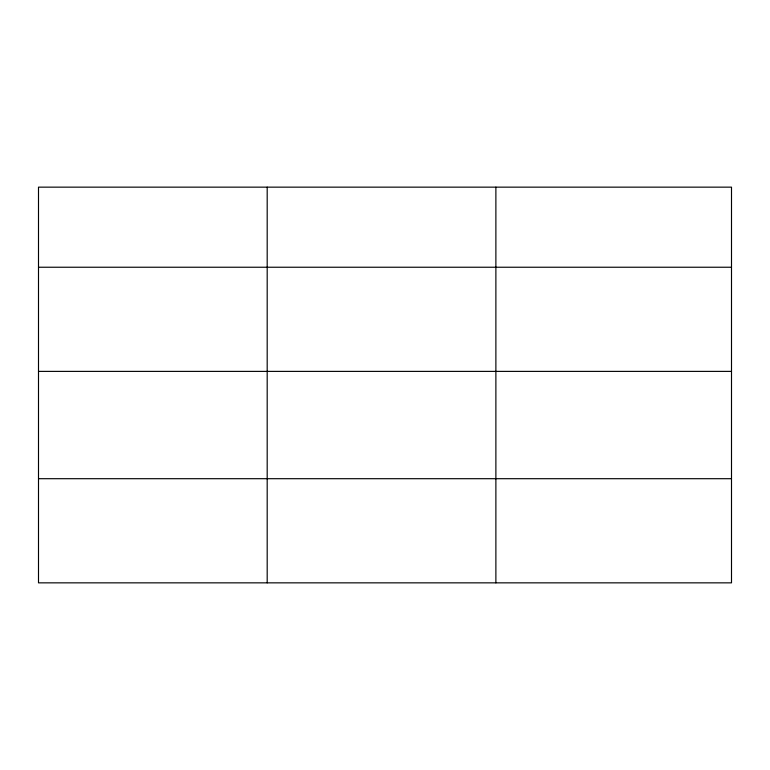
<?xml version="1.0" encoding="UTF-8"?>
<svg xmlns="http://www.w3.org/2000/svg" width="770" height="770" viewBox="0 0 770 770"><rect width="100%" height="100%" fill="white"/><g stroke="black" fill="none" stroke-linecap="round" stroke-linejoin="round"><path stroke-width="1.16" d="M731.5 371.39L731.5 187.149L38.5 187.149L38.5 582.851L731.5 582.851L731.5 371.39L38.5 371.39M38.5 267.238L731.5 267.238M38.5 478.699L731.5 478.699M495.88 187.149L495.88 582.851M267.19 187.149L267.19 582.851"/></g></svg>
